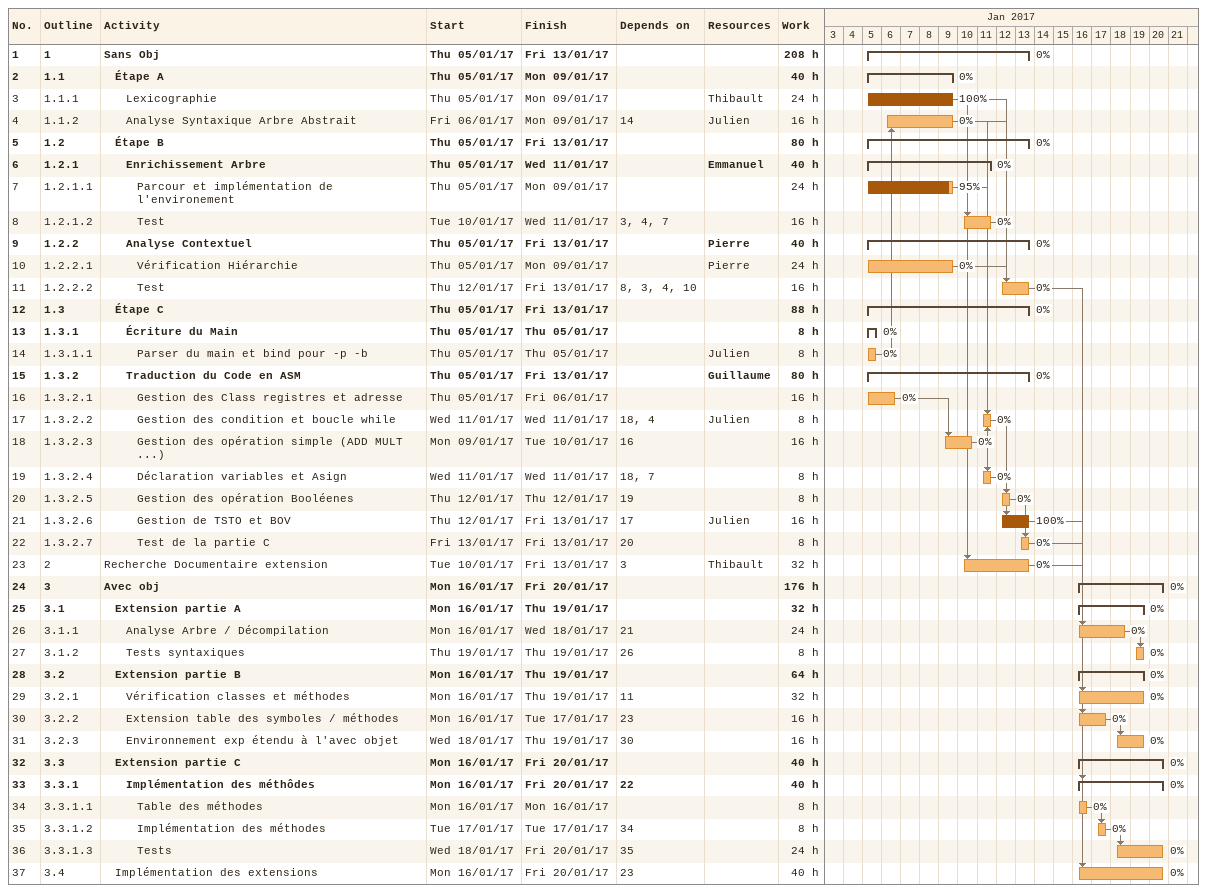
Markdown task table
| ID | WBS | Task | Start | Finish | Predecessors | Resources | % complete | Work (h) |
|---|---|---|---|---|---|---|---|---|
| 1 | 1 | **Sans Obj** | 2017-01-05 | 2017-01-13 |  |  | 0 | 208 |
| 2 | 1.1 | **Étape A** | 2017-01-05 | 2017-01-09 |  |  | 0 | 40 |
| 3 | 1.1.1 | Lexicographie | 2017-01-05 | 2017-01-09 |  | Thibault | 100 | 24 |
| 4 | 1.1.2 | Analyse Syntaxique Arbre Abstrait | 2017-01-06 | 2017-01-09 | 14 | Julien | 0 | 16 |
| 5 | 1.2 | **Étape B** | 2017-01-05 | 2017-01-13 |  |  | 0 | 80 |
| 6 | 1.2.1 | **Enrichissement Arbre** | 2017-01-05 | 2017-01-11 |  | Emmanuel | 0 | 40 |
| 7 | 1.2.1.1 | Parcour et implémentation de l'environement | 2017-01-05 | 2017-01-09 |  |  | 95 | 24 |
| 8 | 1.2.1.2 | Test | 2017-01-10 | 2017-01-11 | 3, 4, 7 |  | 0 | 16 |
| 9 | 1.2.2 | **Analyse Contextuel** | 2017-01-05 | 2017-01-13 |  | Pierre | 0 | 40 |
| 10 | 1.2.2.1 | Vérification Hiérarchie | 2017-01-05 | 2017-01-09 |  | Pierre | 0 | 24 |
| 11 | 1.2.2.2 | Test | 2017-01-12 | 2017-01-13 | 8, 3, 4, 10 |  | 0 | 16 |
| 12 | 1.3 | **Étape C** | 2017-01-05 | 2017-01-13 |  |  | 0 | 88 |
| 13 | 1.3.1 | **Écriture du Main** | 2017-01-05 | 2017-01-05 |  |  | 0 | 8 |
| 14 | 1.3.1.1 | Parser du main et bind pour -p -b | 2017-01-05 | 2017-01-05 |  | Julien | 0 | 8 |
| 15 | 1.3.2 | **Traduction du Code en ASM** | 2017-01-05 | 2017-01-13 |  | Guillaume | 0 | 80 |
| 16 | 1.3.2.1 | Gestion des Class registres et adresse | 2017-01-05 | 2017-01-06 |  |  | 0 | 16 |
| 17 | 1.3.2.2 | Gestion des condition et boucle while | 2017-01-11 | 2017-01-11 | 18, 4 | Julien | 0 | 8 |
| 18 | 1.3.2.3 | Gestion des opération simple (ADD MULT ...) | 2017-01-09 | 2017-01-10 | 16 |  | 0 | 16 |
| 19 | 1.3.2.4 | Déclaration variables et Asign | 2017-01-11 | 2017-01-11 | 18, 7 |  | 0 | 8 |
| 20 | 1.3.2.5 | Gestion des opération Booléenes | 2017-01-12 | 2017-01-12 | 19 |  | 0 | 8 |
| 21 | 1.3.2.6 | Gestion de TSTO et BOV | 2017-01-12 | 2017-01-13 | 17 | Julien | 100 | 16 |
| 22 | 1.3.2.7 | Test de la partie C | 2017-01-13 | 2017-01-13 | 20 |  | 0 | 8 |
| 23 | 2 | Recherche Documentaire extension | 2017-01-10 | 2017-01-13 | 3 | Thibault | 0 | 32 |
| 24 | 3 | **Avec obj** | 2017-01-16 | 2017-01-20 |  |  | 0 | 176 |
| 25 | 3.1 | **Extension partie A** | 2017-01-16 | 2017-01-19 |  |  | 0 | 32 |
| 26 | 3.1.1 | Analyse Arbre / Décompilation | 2017-01-16 | 2017-01-18 | 21 |  | 0 | 24 |
| 27 | 3.1.2 | Tests syntaxiques | 2017-01-19 | 2017-01-19 | 26 |  | 0 | 8 |
| 28 | 3.2 | **Extension partie B** | 2017-01-16 | 2017-01-19 |  |  | 0 | 64 |
| 29 | 3.2.1 | Vérification classes et méthodes | 2017-01-16 | 2017-01-19 | 11 |  | 0 | 32 |
| 30 | 3.2.2 | Extension table des symboles / méthodes | 2017-01-16 | 2017-01-17 | 23 |  | 0 | 16 |
| 31 | 3.2.3 | Environnement exp étendu à l'avec objet | 2017-01-18 | 2017-01-19 | 30 |  | 0 | 16 |
| 32 | 3.3 | **Extension partie C** | 2017-01-16 | 2017-01-20 |  |  | 0 | 40 |
| 33 | 3.3.1 | **Implémentation des méthôdes** | 2017-01-16 | 2017-01-20 | 22 |  | 0 | 40 |
| 34 | 3.3.1.1 | Table des méthodes | 2017-01-16 | 2017-01-16 |  |  | 0 | 8 |
| 35 | 3.3.1.2 | Implémentation des méthodes | 2017-01-17 | 2017-01-17 | 34 |  | 0 | 8 |
| 36 | 3.3.1.3 | Tests | 2017-01-18 | 2017-01-20 | 35 |  | 0 | 24 |
| 37 | 3.4 | Implémentation des extensions | 2017-01-16 | 2017-01-20 | 23 |  | 0 | 40 |
